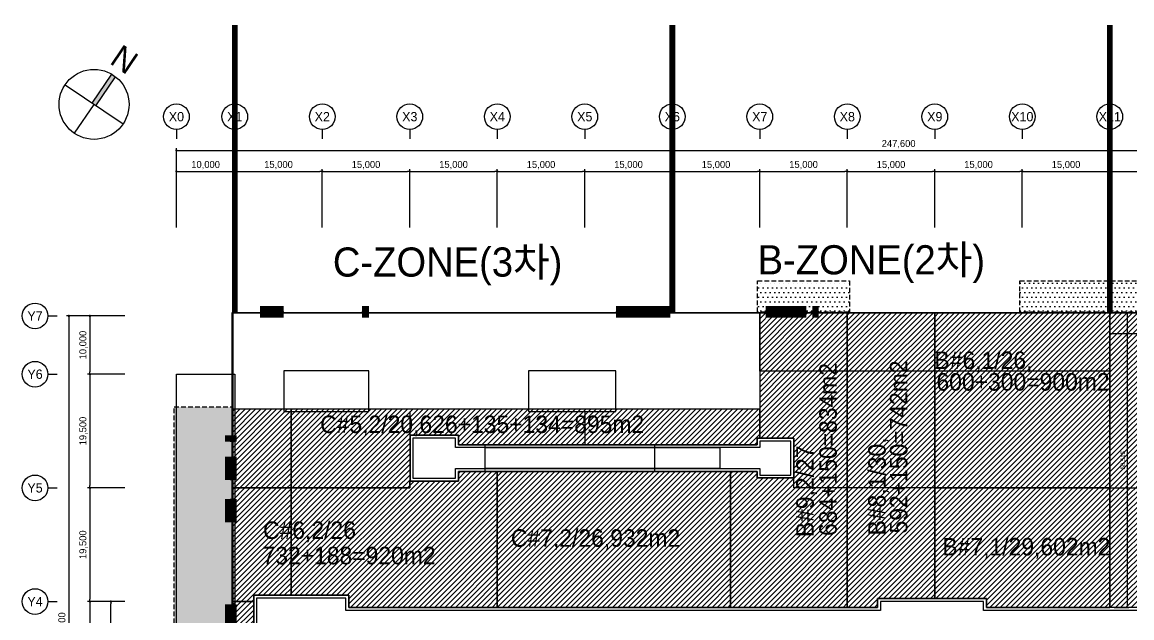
# Model space of a CAD drawing. Header units: millimetres. Extents: x -615932 to -299648, y 55686 to 275350.
# Drawn here: x -615932 to -425718, y 173167 to 275350 of the extents above; entities that cross this region are included whole.
import ezdxf
from ezdxf.enums import TextEntityAlignment as Align

# ---------------------------------------------------------------- set-up
doc = ezdxf.new("R2010")
doc.units = ezdxf.units.MM
doc.header["$LTSCALE"] = 400
doc.linetypes.add('DH-HID', pattern=[3, 2, -1])
doc.layers.get('DEFPOINTS').update_dxf_attribs({"color": 140})
for name, color, linetype in [('0-초평탄', 30, 'Continuous'), ('A-BUBBLE', 6, 'Continuous'), ('A-DIM', 7, 'Continuous'), ('A-TAG', 6, 'Continuous'), ('A-TEXT_1', 3, 'Continuous'), ('AA_LEAD', 7, 'Continuous'), ('AA_SYMB', 7, 'Continuous'), ('CANOPY', 9, 'DH-HID'), ('CURB', 7, 'Continuous'), ('우레탄방수', 7, 'Continuous')]:
    doc.layers.add(name, color=color, linetype=linetype)
doc.layers.add('AREA', color=152, linetype='Continuous', plot=False)
doc.styles.get("Standard").update_dxf_attribs({"font": ''})
doc.styles.add('돋움', font='Dotum.ttf')
doc.styles.add('현대하모니L', font='')
doc.styles.get('Standard').set_extended_font_data('현대하모니 L')
doc.styles.get('현대하모니L').set_extended_font_data('현대하모니 L')
doc.dimstyles.new('MAC_DIM', dxfattribs={"dimscale": 250, "dimtxt": 3, "dimasz": 1, "dimexe": 1, "dimexo": 3, "dimgap": 1, "dimtad": 1, "dimdec": 0, "dimzin": 0, "dimdsep": 46, "dimlunit": 6, "dimtxsty": '현대하모니L', "dimblk1": 'DOT', "dimblk2": 'DOT', "dimsah": 1, "dimcen": 0, "dimclrt": 3, "dimadec": 0, "dimazin": 0, "dimtfac": 0.666667, "dimtdec": 0, "dimtix": 1, "dimtmove": 2, "dimatfit": 3, "dimldrblk": 'DOT', "dimfxl": 1, "dimtolj": 1, "dimtzin": 0, "dimarcsym": 0})
pattern_1 = [(0, (-594491.3, 117060.4), (396.875, 793.75), [0, -793.75])]

# ---------------------------------------------------------------- blocks, each defined once
blk = doc.blocks.new('S.0.NORT')
at = {"layer": 'AA_SYMB'}
h = blk.add_hatch(color=256, dxfattribs=at)
h.dxf.hatch_style = 1
h.paths.add_polyline_path([(0.5, 7.48, 0.03337), (-0.5, 7.48), (-0.5, 0), (0.5, 0)])
for p, q in [((-0.5, 0), (-0.5, 7.48)), ((0.5, 0), (0.5, 7.48)), ((-7.5, 0), (7.5, 0)), ((0, -7.5), (0, 0))]:
    blk.add_line(p, q, dxfattribs=at)
blk.add_circle((0, 0), 7.5, dxfattribs=at)
at = {"layer": 'AA_SYMB', "style": '현대하모니L'}
blk.add_text('N', height=5, dxfattribs=at).set_placement((0, 11.63), align=Align.MIDDLE_CENTER)
blk = doc.blocks.new('DOT')
at = {"linetype": 'ByBlock'}
blk.add_line((-0.5, 0), (-1, 0), dxfattribs=at)
at = {"linetype": 'ByBlock', "const_width": 0.5}
blk.add_lwpolyline([(-0.25, 0, 1), (0.25, 0, 1)], format="xyb", close=True, dxfattribs=at)
blk = doc.blocks.new('*D267')
at = {"layer": 'A-DIM', "lineweight": -2, "transparency": 16777216}
for p, q in [((-598332, 224960), (-608332, 224960)), ((-607932, 224560), (-607932, 117860)), ((-598332, 117460), (-608332, 117460))]:
    blk.add_line(p, q, dxfattribs=at)
at = {"layer": 'DEFPOINTS', "color": 0, "transparency": 16777216}
for p in [(-597132, 224960), (-607932, 117460), (-597132, 117460)]:
    blk.add_point(p, dxfattribs=at)
at = {"layer": 'A-DIM', "lineweight": -2, "transparency": 16777216, "xscale": 400, "yscale": 400, "zscale": 400}
for p, rotation in [((-607932, 224960), 90), ((-607932, 117460), 270)]:
    blk.add_blockref('DOT', p, dxfattribs=dict(at, rotation=rotation))
at = {"layer": 'A-DIM', "color": 3, "transparency": 16777216, "insert": (-609022, 171210), "char_height": 1200, "attachment_point": 5, "rotation": 90, "style": '현대하모니L'}
blk.add_mtext('\\A1;107,500', dxfattribs=at)
blk = doc.blocks.new('_Dot')
at = {"color": 0, "linetype": 'ByBlock', "lineweight": -2}
blk.add_line((-0.5, 0), (-1, 0), dxfattribs=at)
at = {"color": 0, "linetype": 'ByBlock', "const_width": 0.5}
blk.add_lwpolyline([(-0.25, 0, 1), (0.25, 0, 1)], format="xyb", close=True, dxfattribs=at)
blk = doc.blocks.new('*D268')
at = {"layer": 'A-DIM', "lineweight": -2, "transparency": 16777216}
for p, q in [((-598332, 224960), (-604732, 224960)), ((-604332, 224560), (-604332, 215360)), ((-598332, 214960), (-604732, 214960))]:
    blk.add_line(p, q, dxfattribs=at)
at = {"layer": 'DEFPOINTS', "color": 0, "transparency": 16777216}
for p in [(-597132, 224960), (-604332, 214960), (-597132, 214960)]:
    blk.add_point(p, dxfattribs=at)
at = {"layer": 'A-DIM', "lineweight": -2, "transparency": 16777216, "xscale": 400, "yscale": 400, "zscale": 400}
for p, rotation in [((-604332, 224960), 90), ((-604332, 214960), 270)]:
    blk.add_blockref('DOT', p, dxfattribs=dict(at, rotation=rotation))
at = {"layer": 'A-DIM', "color": 3, "transparency": 16777216, "insert": (-605422, 219960), "char_height": 1200, "attachment_point": 5, "rotation": 90, "style": '현대하모니L'}
blk.add_mtext('\\A1;10,000', dxfattribs=at)
blk = doc.blocks.new('*U11')
at = {"layer": 'A-BUBBLE'}
blk.add_line((0, 4), (0, 0), dxfattribs=at)
blk.add_circle((0, 9.5), 5.5, dxfattribs=at)
at = {"layer": 'A-TEXT_1', "flags": 4}
blk.add_attdef('NO', text='', height=4, dxfattribs=at).set_placement((0, 9.5), align=Align.MIDDLE_CENTER)
blk = doc.blocks.new('*D269')
at = {"layer": 'A-DIM', "lineweight": -2, "transparency": 16777216}
for p, q in [((-598332, 214960), (-604732, 214960)), ((-604332, 214560), (-604332, 195860)), ((-598332, 195460), (-604732, 195460))]:
    blk.add_line(p, q, dxfattribs=at)
at = {"layer": 'DEFPOINTS', "color": 0, "transparency": 16777216}
for p in [(-597132, 214960), (-604332, 195460), (-597132, 195460)]:
    blk.add_point(p, dxfattribs=at)
at = {"layer": 'A-DIM', "lineweight": -2, "transparency": 16777216, "xscale": 400, "yscale": 400, "zscale": 400}
for p, rotation in [((-604332, 214960), 90), ((-604332, 195460), 270)]:
    blk.add_blockref('DOT', p, dxfattribs=dict(at, rotation=rotation))
at = {"layer": 'A-DIM', "color": 3, "transparency": 16777216, "insert": (-605422, 205210), "char_height": 1200, "attachment_point": 5, "rotation": 90, "style": '현대하모니L'}
blk.add_mtext('\\A1;19,500', dxfattribs=at)
blk = doc.blocks.new('*D270')
at = {"layer": 'A-DIM', "lineweight": -2, "transparency": 16777216}
for p, q in [((-598332, 195460), (-604732, 195460)), ((-604332, 195060), (-604332, 176360)), ((-598332, 175960), (-604732, 175960))]:
    blk.add_line(p, q, dxfattribs=at)
at = {"layer": 'DEFPOINTS', "color": 0, "transparency": 16777216}
for p in [(-597132, 195460), (-604332, 175960), (-597132, 175960)]:
    blk.add_point(p, dxfattribs=at)
at = {"layer": 'A-DIM', "lineweight": -2, "transparency": 16777216, "xscale": 400, "yscale": 400, "zscale": 400}
for p, rotation in [((-604332, 195460), 90), ((-604332, 175960), 270)]:
    blk.add_blockref('DOT', p, dxfattribs=dict(at, rotation=rotation))
at = {"layer": 'A-DIM', "color": 3, "transparency": 16777216, "insert": (-605422, 185710), "char_height": 1200, "attachment_point": 5, "rotation": 90, "style": '현대하모니L'}
blk.add_mtext('\\A1;19,500', dxfattribs=at)
blk = doc.blocks.new('*D271')
at = {"layer": 'A-DIM', "lineweight": -2, "transparency": 16777216}
for p, q in [((-598332, 175960), (-604732, 175960)), ((-604332, 175560), (-604332, 156860)), ((-598332, 156460), (-604732, 156460))]:
    blk.add_line(p, q, dxfattribs=at)
at = {"layer": 'DEFPOINTS', "color": 0, "transparency": 16777216}
for p in [(-597132, 175960), (-604332, 156460), (-597132, 156460)]:
    blk.add_point(p, dxfattribs=at)
at = {"layer": 'A-DIM', "lineweight": -2, "transparency": 16777216, "xscale": 400, "yscale": 400, "zscale": 400}
for p, rotation in [((-604332, 175960), 90), ((-604332, 156460), 270)]:
    blk.add_blockref('DOT', p, dxfattribs=dict(at, rotation=rotation))
at = {"layer": 'A-DIM', "color": 3, "transparency": 16777216, "insert": (-605422, 166210), "char_height": 1200, "attachment_point": 5, "rotation": 90, "style": '현대하모니L'}
blk.add_mtext('\\A1;19,500', dxfattribs=at)
blk = doc.blocks.new('*D274')
at = {"layer": 'A-DIM', "lineweight": -2, "transparency": 16777216}
for p, q in [((-589491, 240141), (-589491, 250141)), ((-589091, 249741), (-579891, 249741)), ((-579491, 240141), (-579491, 250141))]:
    blk.add_line(p, q, dxfattribs=at)
at = {"layer": 'DEFPOINTS', "color": 0, "transparency": 16777216}
for p in [(-579491, 249741), (-589491, 238941), (-579491, 238941)]:
    blk.add_point(p, dxfattribs=at)
at = {"layer": 'A-DIM', "lineweight": -2, "transparency": 16777216, "xscale": 400, "yscale": 400, "zscale": 400, "rotation": 180}
blk.add_blockref('DOT', (-589491, 249741), dxfattribs=at)
at = {"layer": 'A-DIM', "lineweight": -2, "transparency": 16777216, "xscale": 400, "yscale": 400, "zscale": 400}
blk.add_blockref('DOT', (-579491, 249741), dxfattribs=at)
at = {"layer": 'A-DIM', "color": 3, "transparency": 16777216, "insert": (-584491, 250831), "char_height": 1200, "attachment_point": 5, "style": '현대하모니L'}
blk.add_mtext('\\A1;10,000', dxfattribs=at)
blk = doc.blocks.new('*D275')
at = {"layer": 'A-DIM', "lineweight": -2, "transparency": 16777216}
for p, q in [((-579491, 240141), (-579491, 250141)), ((-579091, 249741), (-564891, 249741)), ((-564491, 240141), (-564491, 250141))]:
    blk.add_line(p, q, dxfattribs=at)
at = {"layer": 'DEFPOINTS', "color": 0, "transparency": 16777216}
for p in [(-564491, 249741), (-579491, 238941), (-564491, 238941)]:
    blk.add_point(p, dxfattribs=at)
at = {"layer": 'A-DIM', "lineweight": -2, "transparency": 16777216, "xscale": 400, "yscale": 400, "zscale": 400, "rotation": 180}
blk.add_blockref('DOT', (-579491, 249741), dxfattribs=at)
at = {"layer": 'A-DIM', "lineweight": -2, "transparency": 16777216, "xscale": 400, "yscale": 400, "zscale": 400}
blk.add_blockref('DOT', (-564491, 249741), dxfattribs=at)
at = {"layer": 'A-DIM', "color": 3, "transparency": 16777216, "insert": (-571991, 250831), "char_height": 1200, "attachment_point": 5, "style": '현대하모니L'}
blk.add_mtext('\\A1;15,000', dxfattribs=at)
blk = doc.blocks.new('*D276')
at = {"layer": 'A-DIM', "lineweight": -2, "transparency": 16777216}
for p, q in [((-564491, 240141), (-564491, 250141)), ((-564091, 249741), (-549891, 249741)), ((-549491, 240141), (-549491, 250141))]:
    blk.add_line(p, q, dxfattribs=at)
at = {"layer": 'DEFPOINTS', "color": 0, "transparency": 16777216}
for p in [(-549491, 249741), (-564491, 238941), (-549491, 238941)]:
    blk.add_point(p, dxfattribs=at)
at = {"layer": 'A-DIM', "lineweight": -2, "transparency": 16777216, "xscale": 400, "yscale": 400, "zscale": 400, "rotation": 180}
blk.add_blockref('DOT', (-564491, 249741), dxfattribs=at)
at = {"layer": 'A-DIM', "lineweight": -2, "transparency": 16777216, "xscale": 400, "yscale": 400, "zscale": 400}
blk.add_blockref('DOT', (-549491, 249741), dxfattribs=at)
at = {"layer": 'A-DIM', "color": 3, "transparency": 16777216, "insert": (-556991, 250831), "char_height": 1200, "attachment_point": 5, "style": '현대하모니L'}
blk.add_mtext('\\A1;15,000', dxfattribs=at)
blk = doc.blocks.new('*D277')
at = {"layer": 'A-DIM', "lineweight": -2, "transparency": 16777216}
for p, q in [((-549491, 240141), (-549491, 250141)), ((-549091, 249741), (-534891, 249741)), ((-534491, 240141), (-534491, 250141))]:
    blk.add_line(p, q, dxfattribs=at)
at = {"layer": 'DEFPOINTS', "color": 0, "transparency": 16777216}
for p in [(-534491, 249741), (-549491, 238941), (-534491, 238941)]:
    blk.add_point(p, dxfattribs=at)
at = {"layer": 'A-DIM', "lineweight": -2, "transparency": 16777216, "xscale": 400, "yscale": 400, "zscale": 400, "rotation": 180}
blk.add_blockref('DOT', (-549491, 249741), dxfattribs=at)
at = {"layer": 'A-DIM', "lineweight": -2, "transparency": 16777216, "xscale": 400, "yscale": 400, "zscale": 400}
blk.add_blockref('DOT', (-534491, 249741), dxfattribs=at)
at = {"layer": 'A-DIM', "color": 3, "transparency": 16777216, "insert": (-541991, 250831), "char_height": 1200, "attachment_point": 5, "style": '현대하모니L'}
blk.add_mtext('\\A1;15,000', dxfattribs=at)
blk = doc.blocks.new('*D278')
at = {"layer": 'A-DIM', "lineweight": -2, "transparency": 16777216}
for p, q in [((-534491, 240141), (-534491, 250141)), ((-534091, 249741), (-519891, 249741)), ((-519491, 240141), (-519491, 250141))]:
    blk.add_line(p, q, dxfattribs=at)
at = {"layer": 'DEFPOINTS', "color": 0, "transparency": 16777216}
for p in [(-519491, 249741), (-534491, 238941), (-519491, 238941)]:
    blk.add_point(p, dxfattribs=at)
at = {"layer": 'A-DIM', "lineweight": -2, "transparency": 16777216, "xscale": 400, "yscale": 400, "zscale": 400, "rotation": 180}
blk.add_blockref('DOT', (-534491, 249741), dxfattribs=at)
at = {"layer": 'A-DIM', "lineweight": -2, "transparency": 16777216, "xscale": 400, "yscale": 400, "zscale": 400}
blk.add_blockref('DOT', (-519491, 249741), dxfattribs=at)
at = {"layer": 'A-DIM', "color": 3, "transparency": 16777216, "insert": (-526991, 250831), "char_height": 1200, "attachment_point": 5, "style": '현대하모니L'}
blk.add_mtext('\\A1;15,000', dxfattribs=at)
blk = doc.blocks.new('*D279')
at = {"layer": 'A-DIM', "lineweight": -2, "transparency": 16777216}
for p, q in [((-519491, 240141), (-519491, 250141)), ((-519091, 249741), (-504891, 249741)), ((-504491, 240141), (-504491, 250141))]:
    blk.add_line(p, q, dxfattribs=at)
at = {"layer": 'DEFPOINTS', "color": 0, "transparency": 16777216}
for p in [(-504491, 249741), (-519491, 238941), (-504491, 238941)]:
    blk.add_point(p, dxfattribs=at)
at = {"layer": 'A-DIM', "lineweight": -2, "transparency": 16777216, "xscale": 400, "yscale": 400, "zscale": 400, "rotation": 180}
blk.add_blockref('DOT', (-519491, 249741), dxfattribs=at)
at = {"layer": 'A-DIM', "lineweight": -2, "transparency": 16777216, "xscale": 400, "yscale": 400, "zscale": 400}
blk.add_blockref('DOT', (-504491, 249741), dxfattribs=at)
at = {"layer": 'A-DIM', "color": 3, "transparency": 16777216, "insert": (-511991, 250831), "char_height": 1200, "attachment_point": 5, "style": '현대하모니L'}
blk.add_mtext('\\A1;15,000', dxfattribs=at)
blk = doc.blocks.new('*D280')
at = {"layer": 'A-DIM', "lineweight": -2, "transparency": 16777216}
for p, q in [((-504491, 240141), (-504491, 250141)), ((-504091, 249741), (-489891, 249741)), ((-489491, 240141), (-489491, 250141))]:
    blk.add_line(p, q, dxfattribs=at)
at = {"layer": 'DEFPOINTS', "color": 0, "transparency": 16777216}
for p in [(-489491, 249741), (-504491, 238941), (-489491, 238941)]:
    blk.add_point(p, dxfattribs=at)
at = {"layer": 'A-DIM', "lineweight": -2, "transparency": 16777216, "xscale": 400, "yscale": 400, "zscale": 400, "rotation": 180}
blk.add_blockref('DOT', (-504491, 249741), dxfattribs=at)
at = {"layer": 'A-DIM', "lineweight": -2, "transparency": 16777216, "xscale": 400, "yscale": 400, "zscale": 400}
blk.add_blockref('DOT', (-489491, 249741), dxfattribs=at)
at = {"layer": 'A-DIM', "color": 3, "transparency": 16777216, "insert": (-496991, 250831), "char_height": 1200, "attachment_point": 5, "style": '현대하모니L'}
blk.add_mtext('\\A1;15,000', dxfattribs=at)
blk = doc.blocks.new('*D281')
at = {"layer": 'A-DIM', "lineweight": -2, "transparency": 16777216}
for p, q in [((-489491, 240141), (-489491, 250141)), ((-489091, 249741), (-474891, 249741)), ((-474491, 240141), (-474491, 250141))]:
    blk.add_line(p, q, dxfattribs=at)
at = {"layer": 'DEFPOINTS', "color": 0, "transparency": 16777216}
for p in [(-474491, 249741), (-489491, 238941), (-474491, 238941)]:
    blk.add_point(p, dxfattribs=at)
at = {"layer": 'A-DIM', "lineweight": -2, "transparency": 16777216, "xscale": 400, "yscale": 400, "zscale": 400, "rotation": 180}
blk.add_blockref('DOT', (-489491, 249741), dxfattribs=at)
at = {"layer": 'A-DIM', "lineweight": -2, "transparency": 16777216, "xscale": 400, "yscale": 400, "zscale": 400}
blk.add_blockref('DOT', (-474491, 249741), dxfattribs=at)
at = {"layer": 'A-DIM', "color": 3, "transparency": 16777216, "insert": (-481991, 250831), "char_height": 1200, "attachment_point": 5, "style": '현대하모니L'}
blk.add_mtext('\\A1;15,000', dxfattribs=at)
blk = doc.blocks.new('*D282')
at = {"layer": 'A-DIM', "lineweight": -2, "transparency": 16777216}
for p, q in [((-474491, 240141), (-474491, 250141)), ((-474091, 249741), (-459891, 249741)), ((-459491, 240141), (-459491, 250141))]:
    blk.add_line(p, q, dxfattribs=at)
at = {"layer": 'DEFPOINTS', "color": 0, "transparency": 16777216}
for p in [(-459491, 249741), (-474491, 238941), (-459491, 238941)]:
    blk.add_point(p, dxfattribs=at)
at = {"layer": 'A-DIM', "lineweight": -2, "transparency": 16777216, "xscale": 400, "yscale": 400, "zscale": 400, "rotation": 180}
blk.add_blockref('DOT', (-474491, 249741), dxfattribs=at)
at = {"layer": 'A-DIM', "lineweight": -2, "transparency": 16777216, "xscale": 400, "yscale": 400, "zscale": 400}
blk.add_blockref('DOT', (-459491, 249741), dxfattribs=at)
at = {"layer": 'A-DIM', "color": 3, "transparency": 16777216, "insert": (-466991, 250831), "char_height": 1200, "attachment_point": 5, "style": '현대하모니L'}
blk.add_mtext('\\A1;15,000', dxfattribs=at)
blk = doc.blocks.new('*D283')
at = {"layer": 'A-DIM', "lineweight": -2, "transparency": 16777216}
for p, q in [((-459491, 240141), (-459491, 250141)), ((-459091, 249741), (-444891, 249741)), ((-444491, 240141), (-444491, 250141))]:
    blk.add_line(p, q, dxfattribs=at)
at = {"layer": 'DEFPOINTS', "color": 0, "transparency": 16777216}
for p in [(-444491, 249741), (-459491, 238941), (-444491, 238941)]:
    blk.add_point(p, dxfattribs=at)
at = {"layer": 'A-DIM', "lineweight": -2, "transparency": 16777216, "xscale": 400, "yscale": 400, "zscale": 400, "rotation": 180}
blk.add_blockref('DOT', (-459491, 249741), dxfattribs=at)
at = {"layer": 'A-DIM', "lineweight": -2, "transparency": 16777216, "xscale": 400, "yscale": 400, "zscale": 400}
blk.add_blockref('DOT', (-444491, 249741), dxfattribs=at)
at = {"layer": 'A-DIM', "color": 3, "transparency": 16777216, "insert": (-451991, 250831), "char_height": 1200, "attachment_point": 5, "style": '현대하모니L'}
blk.add_mtext('\\A1;15,000', dxfattribs=at)
blk = doc.blocks.new('*D259')
at = {"layer": 'A-DIM', "lineweight": -2, "transparency": 16777216}
for p, q in [((-444491, 240141), (-444491, 250141)), ((-444091, 249741), (-429891, 249741)), ((-429491, 240141), (-429491, 250141))]:
    blk.add_line(p, q, dxfattribs=at)
at = {"layer": 'DEFPOINTS', "color": 0, "transparency": 16777216}
for p in [(-429491, 249741), (-444491, 238941), (-429491, 238941)]:
    blk.add_point(p, dxfattribs=at)
at = {"layer": 'A-DIM', "lineweight": -2, "transparency": 16777216, "xscale": 400, "yscale": 400, "zscale": 400, "rotation": 180}
blk.add_blockref('DOT', (-444491, 249741), dxfattribs=at)
at = {"layer": 'A-DIM', "lineweight": -2, "transparency": 16777216, "xscale": 400, "yscale": 400, "zscale": 400}
blk.add_blockref('DOT', (-429491, 249741), dxfattribs=at)
at = {"layer": 'A-DIM', "color": 3, "transparency": 16777216, "insert": (-436991, 250831), "char_height": 1200, "attachment_point": 5, "style": '현대하모니L'}
blk.add_mtext('\\A1;15,000', dxfattribs=at)
blk = doc.blocks.new('*D260')
at = {"layer": 'A-DIM', "lineweight": -2, "transparency": 16777216}
for p, q in [((-429491, 240141), (-429491, 250141)), ((-429091, 249741), (-414891, 249741)), ((-414491, 240141), (-414491, 250141))]:
    blk.add_line(p, q, dxfattribs=at)
at = {"layer": 'DEFPOINTS', "color": 0, "transparency": 16777216}
for p in [(-414491, 249741), (-429491, 238941), (-414491, 238941)]:
    blk.add_point(p, dxfattribs=at)
at = {"layer": 'A-DIM', "lineweight": -2, "transparency": 16777216, "xscale": 400, "yscale": 400, "zscale": 400, "rotation": 180}
blk.add_blockref('DOT', (-429491, 249741), dxfattribs=at)
at = {"layer": 'A-DIM', "lineweight": -2, "transparency": 16777216, "xscale": 400, "yscale": 400, "zscale": 400}
blk.add_blockref('DOT', (-414491, 249741), dxfattribs=at)
at = {"layer": 'A-DIM', "color": 3, "transparency": 16777216, "insert": (-421991, 250831), "char_height": 1200, "attachment_point": 5, "style": '현대하모니L'}
blk.add_mtext('\\A1;15,000', dxfattribs=at)
blk = doc.blocks.new('*D266')
at = {"layer": 'A-DIM', "lineweight": -2, "transparency": 16777216}
for p, q in [((-589491, 240141), (-589491, 253741)), ((-589091, 253341), (-342291, 253341)), ((-341891, 240141), (-341891, 253741))]:
    blk.add_line(p, q, dxfattribs=at)
at = {"layer": 'DEFPOINTS', "color": 0, "transparency": 16777216}
for p in [(-341891, 253341), (-589491, 238941), (-341891, 238941)]:
    blk.add_point(p, dxfattribs=at)
at = {"layer": 'A-DIM', "lineweight": -2, "transparency": 16777216, "xscale": 400, "yscale": 400, "zscale": 400, "rotation": 180}
blk.add_blockref('DOT', (-589491, 253341), dxfattribs=at)
at = {"layer": 'A-DIM', "lineweight": -2, "transparency": 16777216, "xscale": 400, "yscale": 400, "zscale": 400}
blk.add_blockref('DOT', (-341891, 253341), dxfattribs=at)
at = {"layer": 'A-DIM', "color": 3, "transparency": 16777216, "insert": (-465691, 254431), "char_height": 1200, "attachment_point": 5, "style": '현대하모니L'}
blk.add_mtext('\\A1;247,600', dxfattribs=at)
blk = doc.blocks.new('*D293')
at = {"layer": 'A-DIM', "lineweight": -2, "transparency": 16777216}
for p, q in [((-598332, 175960), (-601132, 175960)), ((-600732, 163960), (-600732, 175560)), ((-598332, 163560), (-601132, 163560))]:
    blk.add_line(p, q, dxfattribs=at)
at = {"layer": 'DEFPOINTS', "color": 0, "transparency": 16777216}
for p in [(-600732, 175960), (-597132, 175960), (-597132, 163560)]:
    blk.add_point(p, dxfattribs=at)
at = {"layer": 'A-DIM', "lineweight": -2, "transparency": 16777216, "xscale": 400, "yscale": 400, "zscale": 400}
for p, rotation in [((-600732, 175960), 90), ((-600732, 163560), 270)]:
    blk.add_blockref('DOT', p, dxfattribs=dict(at, rotation=rotation))
at = {"layer": 'A-DIM', "color": 3, "transparency": 16777216, "insert": (-601822, 169760), "char_height": 1200, "attachment_point": 5, "rotation": 90, "style": '현대하모니L'}
blk.add_mtext('\\A1;12,400', dxfattribs=at)
blk = doc.blocks.new('*D296')
at = {"layer": 'AA_LEAD', "color": 0, "lineweight": -2, "transparency": 16777216}
for p, q in [((-429491, 224785), (-429491, 221709)), ((-414491, 224835), (-414491, 221709)), ((-429241, 221959), (-414741, 221959))]:
    blk.add_line(p, q, dxfattribs=at)
at = {"layer": 'DEFPOINTS', "color": 0, "transparency": 16777216}
for p in [(-429491, 225535), (-414491, 225585), (-414491, 221959)]:
    blk.add_point(p, dxfattribs=at)
at = {"layer": 'AA_LEAD', "color": 0, "lineweight": -2, "transparency": 16777216, "xscale": 250, "yscale": 250, "zscale": 250, "rotation": 180}
blk.add_blockref('DOT', (-429491, 221959), dxfattribs=at)
at = {"layer": 'AA_LEAD', "color": 0, "lineweight": -2, "transparency": 16777216, "xscale": 250, "yscale": 250, "zscale": 250}
blk.add_blockref('DOT', (-414491, 221959), dxfattribs=at)
at = {"layer": 'AA_LEAD', "color": 3, "transparency": 16777216, "insert": (-421991, 222641), "char_height": 750, "attachment_point": 5, "style": '현대하모니L'}
blk.add_mtext('\\A1;15,000', dxfattribs=at)
blk = doc.blocks.new('*D297')
at = {"layer": 'AA_LEAD', "color": 0, "lineweight": -2, "transparency": 16777216}
for p, q in [((-428741, 225460), (-426243, 225460)), ((-426493, 225210), (-426493, 175195)), ((-428741, 174945), (-426243, 174945))]:
    blk.add_line(p, q, dxfattribs=at)
at = {"layer": 'DEFPOINTS', "color": 0, "transparency": 16777216}
for p in [(-429491, 225460), (-429491, 174945), (-426493, 174945)]:
    blk.add_point(p, dxfattribs=at)
at = {"layer": 'AA_LEAD', "color": 0, "lineweight": -2, "transparency": 16777216, "xscale": 250, "yscale": 250, "zscale": 250}
for p, rotation in [((-426493, 225460), 90), ((-426493, 174945), 270)]:
    blk.add_blockref('DOT', p, dxfattribs=dict(at, rotation=rotation))
at = {"layer": 'AA_LEAD', "color": 3, "transparency": 16777216, "insert": (-427175, 200203), "char_height": 750, "attachment_point": 5, "rotation": 90, "style": '현대하모니L'}
blk.add_mtext('\\A1;50,515', dxfattribs=at)

msp = doc.modelspace()

# ---------------------------------------------------------------- hatches: boundary and pattern name
at = {"layer": 'AA_LEAD'}
h = msp.add_hatch(dxfattribs=at)
h.set_pattern_fill('ANSI31', color=2, scale=200)
h.paths.add_polyline_path([(-474491.261, 215460.406), (-489491.261, 215460.406), (-489491.261, 225460.406), (-474491.261, 225460.406)])
h = msp.add_hatch(dxfattribs=at)
h.set_pattern_fill('ANSI31', color=8, scale=200)
h.paths.add_polyline_path([(-459491.285, 215460.406), (-474491.261, 215460.406), (-474491.261, 225460.406), (-459491.285, 225460.406)])
h = msp.add_hatch(dxfattribs=at)
h.set_pattern_fill('ANSI31', color=6, scale=200)
h.paths.add_polyline_path([(-429491.261, 225460.406), (-429491.261, 215460.406), (-459491.285, 215460.406), (-459491.285, 225460.406)])
h = msp.add_hatch(dxfattribs=at)
h.set_pattern_fill('ANSI31', color=2, scale=200, style=0)
h.paths.add_polyline_path([(-429491.261, 225460.406), (-414491.261, 225460.406), (-414491.261, 174945.406), (-429491.261, 174945.406)])
h = msp.add_hatch(dxfattribs=at)
h.set_pattern_fill('ANSI31', color=2, scale=200)
h.paths.add_polyline_path([(-474491.261, 215460.406), (-489491.261, 215460.406), (-489491.261, 203960.406), (-483666.261, 203960.406), (-483666.261, 197160.406), (-489966.261, 197160.406), (-489966.261, 198260.406), (-494491.261, 198260.405), (-494491.261, 174945.406), (-474491.261, 174945.406)])
h = msp.add_hatch(dxfattribs=at)
h.set_pattern_fill('ANSI31', color=8, scale=200)
h.paths.add_polyline_path([(-459491.261, 215460.406), (-474491.261, 215460.406), (-474491.261, 174945.406), (-469291.261, 174945.406), (-469291.261, 176495.406), (-459491.261, 176495.384)])
h = msp.add_hatch(dxfattribs=at)
h.set_pattern_fill('ANSI31', color=6, scale=200)
h.paths.add_polyline_path([(-429491.261, 215460.406), (-459491.285, 215460.406), (-459491.285, 195460.406), (-429491.261, 195460.406)])
h = msp.add_hatch(dxfattribs=at)
h.set_pattern_fill('ANSI31', color=4, scale=200)
h.paths.add_polyline_path([(-569841.261, 208960.406), (-579841.261, 208960.406), (-579841.261, 195460.406), (-569841.261, 195460.406)])
h = msp.add_hatch(dxfattribs=at)
h.set_pattern_fill('ANSI31', color=4, scale=200)
h.paths.add_polyline_path([(-489491.261, 208960.406), (-569841.261, 208960.406), (-569841.261, 195460.406), (-549491.261, 195460.406), (-549491.261, 196610.406), (-549441.261, 196610.406), (-549441.261, 204510.406), (-541141.261, 204510.406), (-541141.261, 202860.406), (-489966.261, 202860.406), (-489966.261, 203960.406), (-489491.261, 203960.406)])
h = msp.add_hatch(dxfattribs=at)
h.set_pattern_fill('ANSI31', color=3, scale=200)
h.paths.add_polyline_path([(-534491.261, 198260.403), (-541141.262, 198260.403), (-541141.262, 196610.406), (-549491.261, 196610.406), (-549491.261, 195460.406), (-569841.261, 195460.406), (-569841.261, 177047.906), (-559941.261, 177045.406), (-559941.261, 174945.406), (-534491.261, 174945.406)])
h = msp.add_hatch(dxfattribs=at)
h.set_pattern_fill('ANSI31', color=1, scale=200)
h.paths.add_polyline_path([(-494491.261, 198260.405), (-534491.261, 198260.405), (-534491.261, 174945.406), (-494491.261, 174945.406)])
h = msp.add_hatch(dxfattribs=at)
h.set_pattern_fill('ANSI31', color=3, scale=200)
h.paths.add_polyline_path([(-569841.261, 195460.406), (-579841.261, 195460.406), (-579840.428, 175960.406), (-576241.261, 175960.406), (-576241.678, 177047.906), (-569841.261, 177047.906)])
h = msp.add_hatch(dxfattribs=at)
h.set_pattern_fill('ANSI31', scale=200)
h.paths.add_polyline_path([(-429491.261, 195460.406), (-459491.261, 195460.406), (-459491.261, 176495.406), (-450641.261, 176495.406), (-450641.261, 174945.406), (-429491.261, 174945.406)])
h = msp.add_hatch(dxfattribs=at)
h.set_pattern_fill('ANSI31', scale=200)
h.paths.add_polyline_path([(-574616.261, 163985.406), (-579841.261, 163985.406), (-579841.261, 157060.406), (-574616.261, 157060.406)], flags=16)
h.paths.add_polyline_path([(-569841.261, 167290.406), (-576241.261, 167290.133), (-576241.261, 175960.406), (-579841.261, 175960.406), (-579841.261, 116960.406), (-569841.261, 116960.406)])
at = {"layer": 'CANOPY'}
h = msp.add_hatch(dxfattribs=at)
h.set_pattern_fill('DOTS', color=256, scale=500)
h.set_pattern_definition(pattern_1)
h.paths.add_polyline_path([(-474091.261, 230960.406), (-474091.261, 225585.406), (-489891.261, 225585.406), (-489891.261, 230960.406)])
h = msp.add_hatch(dxfattribs=at)
h.set_pattern_fill('DOTS', color=256, scale=500)
h.set_pattern_definition(pattern_1)
h.paths.add_polyline_path([(-444891.261, 230960.406), (-399091.261, 230960.406), (-399091.261, 225585.406), (-444891.261, 225585.406)])
h = msp.add_hatch(dxfattribs=at)
h.set_pattern_fill('DOTS', color=256, scale=500)
h.set_pattern_definition(pattern_1)
h.paths.add_polyline_path([(-589891.261, 117060.406), (-589891.261, 209360.406), (-579966.261, 209360.406), (-579966.261, 117060.406)])

# ---------------------------------------------------------------- linework, layer by layer
at = {"layer": 'AA_LEAD', "const_width": 2000}
for points in [[(-575166.261, 225635.406), (-571091.261, 225635.406)], [(-557691.261, 225635.406), (-556491.261, 225635.406)], [(-514166.261, 225635.406), (-504816.261, 225635.406)], [(-481491.261, 225635.406), (-488491.261, 225635.406)], [(-479391.261, 225635.406), (-480491.261, 225635.406)], [(-580166.261, 203360.406), (-580166.261, 204460.406)], [(-580166.261, 196810.406), (-580166.261, 200810.406)], [(-580166.261, 189560.406), (-580166.261, 193560.406)], [(-580166.261, 171460.406), (-580166.261, 175460.406)]]:
    msp.add_lwpolyline(points, dxfattribs=at)
at = {"layer": 'AA_LEAD'}
for points in [[(-354141.261, 225460.406), (-579841.261, 225460.406), (-579841.261, 163985.406), (-579841.261, 163985.406), (-579841.261, 157060.406), (-579841.261, 157060.406), (-579841.261, 116960.406), (-384741.261, 116960.406), (-384741.261, 116960.406), (-377841.261, 116960.406), (-377841.261, 116960.406), (-354141.261, 116960.406)], [(-489491.261, 208960.406), (-579841.261, 208960.406), (-579841.261, 225460.406), (-489491.261, 225460.406)], [(-459491.261, 215460.406), (-489491.261, 215460.406), (-489491.261, 225460.406), (-459491.261, 225460.406)], [(-474491.261, 215460.406), (-489491.261, 215460.406), (-489491.261, 225460.406), (-474491.261, 225460.406)], [(-459491.285, 215460.406), (-474491.261, 215460.406), (-474491.261, 225460.406), (-459491.285, 225460.406)], [(-459491.285, 195460.406), (-429491.261, 195460.406), (-429491.261, 225460.406), (-459491.285, 225460.406)], [(-429491.261, 225460.406), (-429491.261, 215460.406), (-459491.285, 215460.406), (-459491.285, 225460.406)], [(-429491.261, 225460.406), (-414491.261, 225460.406), (-414491.261, 174945.406), (-429491.261, 174945.406)], [(-556516.261, 215510.406), (-571066.261, 215510.406), (-571066.261, 208535.406), (-556516.261, 208535.406)], [(-514191.261, 215535.406), (-529166.261, 215535.406), (-529166.261, 208535.406), (-514191.261, 208535.406)], [(-474491.261, 215460.406), (-489491.261, 215460.406), (-489491.261, 203960.406), (-483666.261, 203960.406), (-483666.261, 197160.406), (-489966.261, 197160.406), (-489966.261, 198260.406), (-494491.261, 198260.405), (-494491.261, 174945.406), (-474491.261, 174945.406)], [(-459491.261, 215460.406), (-474491.261, 215460.406), (-474491.261, 174945.406), (-469291.261, 174945.406), (-469291.261, 176495.406), (-459491.261, 176495.384)], [(-429491.261, 215460.406), (-459491.285, 215460.406), (-459491.285, 195460.406), (-429491.261, 195460.406)], [(-489491.261, 208960.406), (-579841.261, 208960.406), (-579841.261, 195460.406), (-549491.261, 195460.406), (-549491.261, 196610.406), (-549441.261, 196610.406), (-549441.261, 204510.406), (-541141.261, 204510.406), (-541141.261, 202860.406), (-489966.261, 202860.406), (-489966.261, 203960.406), (-489491.261, 203960.406)], [(-569841.261, 208960.406), (-579841.261, 208960.406), (-579841.261, 195460.406), (-569841.261, 195460.406)], [(-489491.261, 208960.406), (-569841.261, 208960.406), (-569841.261, 195460.406), (-549491.261, 195460.406), (-549491.261, 196610.406), (-549441.261, 196610.406), (-549441.261, 204510.406), (-541141.261, 204510.406), (-541141.261, 202860.406), (-489966.261, 202860.406), (-489966.261, 203960.406), (-489491.261, 203960.406)], [(-536541.261, 202860.406), (-507541.261, 202860.406), (-507541.261, 198260.405), (-536541.261, 198260.405)], [(-536541.261, 202360.398), (-496366.261, 202360.398), (-496366.261, 198760.406), (-536541.261, 198760.406)], [(-534491.261, 198260.403), (-541141.262, 198260.403), (-541141.262, 196610.406), (-549491.261, 196610.406), (-549491.261, 195460.406), (-579841.261, 195460.406), (-579841.261, 175960.406), (-576241.631, 175960.56), (-576241.464, 177047.906), (-559941.261, 177047.906), (-559941.261, 174945.406), (-534491.261, 174945.406)], [(-534491.261, 198260.403), (-541141.262, 198260.403), (-541141.262, 196610.406), (-549491.261, 196610.406), (-549491.261, 195460.406), (-569841.261, 195460.406), (-569841.261, 177047.906), (-559941.261, 177045.406), (-559941.261, 174945.406), (-534491.261, 174945.406)], [(-494491.261, 198260.405), (-534491.261, 198260.405), (-534491.261, 174945.406), (-494491.261, 174945.406)], [(-569841.261, 195460.406), (-579841.261, 195460.406), (-579840.428, 175960.406), (-576241.261, 175960.406), (-576241.678, 177047.906), (-569841.261, 177047.906)], [(-429491.261, 195460.406), (-459491.261, 195460.406), (-459491.261, 176495.406), (-450641.261, 176495.406), (-450641.261, 174945.406), (-429491.261, 174945.406)], [(-504491.261, 168545.406), (-559941.261, 168545.406), (-559941.261, 167290.406), (-576241.261, 167290.406), (-576241.631, 175960.406), (-579841.261, 175960.406), (-579841.261, 156460.406), (-561291.261, 156460.406), (-561291.261, 163210.406), (-553441.261, 163210.406), (-553441.261, 161560.406), (-515116.261, 161560.406), (-515116.261, 162660.406), (-508916.261, 162660.406), (-508916.261, 156460.406), (-504491.261, 156460.406)], [(-569841.261, 167290.406), (-576241.261, 167290.133), (-576241.261, 175960.406), (-579841.261, 175960.406), (-579841.261, 116960.406), (-569841.261, 116960.406)]]:
    msp.add_lwpolyline(points, close=True, dxfattribs=at)
for points in [[(-575166.261, 225635.406), (-571091.261, 225635.406)], [(-557691.261, 225635.406), (-556491.261, 225635.406)], [(-514166.261, 225635.406), (-504816.261, 225635.406)], [(-481491.261, 225635.406), (-488491.261, 225635.406)], [(-479391.261, 225635.406), (-480491.261, 225635.406)], [(-580166.261, 203360.406), (-580166.261, 204460.406)], [(-580166.261, 196810.406), (-580166.261, 200810.406)], [(-580166.261, 189560.406), (-580166.261, 193560.406)], [(-580166.261, 171460.406), (-580166.261, 175460.406)]]:
    msp.add_lwpolyline(points, dxfattribs=at)
at = {"layer": 'AA_LEAD', "color": 5}
msp.add_lwpolyline([(-580041.261, 195460.406), (-549491.261, 195460.406), (-549491.261, 196610.406)], dxfattribs=at)
at = {"layer": 'AA_LEAD', "color": 4, "linetype": 'ByBlock'}
msp.add_lwpolyline([(-429491.261, 195460.406), (-414491.261, 195460.406)], dxfattribs=at)
at = {"layer": 'AREA'}
for points in [[(-579916.261, 225535.406), (-354066.261, 225535.406), (-354066.261, 116885.406), (-579916.261, 116885.406)], [(-579841.261, 225460.406), (-354141.261, 225460.406), (-354141.261, 116960.406), (-579841.261, 116960.406)], [(-589491.261, 214960.406), (-579491.261, 214960.406), (-579491.261, 136960.406), (-589491.261, 136960.406)]]:
    msp.add_lwpolyline(points, close=True, dxfattribs=at)
at = {"layer": 'CANOPY'}
for points in [[(-489891.261, 230960.406), (-474091.261, 230960.406), (-474091.261, 225585.406), (-489891.261, 225585.406)], [(-444891.261, 230960.406), (-399091.261, 230960.406), (-399091.261, 225585.406), (-444891.261, 225585.406)], [(-579966.261, 117060.406), (-589891.261, 117060.406), (-589891.261, 209360.406), (-579966.261, 209360.406)]]:
    msp.add_lwpolyline(points, close=True, dxfattribs=at)
at = {"layer": 'CURB', "linetype": 'Continuous', "const_width": 1000}
for points in [[(-579491.261, 225510.406), (-579491.261, 274850.169)], [(-504491.261, 274850.169), (-504491.261, 225510.406)], [(-429491.261, 274850.169), (-429491.261, 225510.406)]]:
    msp.add_lwpolyline(points, dxfattribs=at)
at = {"layer": 'CURB', "color": 5, "linetype": 'Continuous'}
for points in [[(-459491.261, 225510.406), (-459491.261, 176495.384)], [(-429491.261, 225510.406), (-429491.261, 174945.406)], [(-549491.261, 208535.406), (-549491.261, 204510.406)], [(-534491.261, 198260.406), (-534491.261, 174945.406)], [(-429491.261, 195460.406), (-483666.261, 195460.406), (-483666.261, 195460.406), (-483666.261, 197160.406)], [(-576241.261, 175960.406), (-580041.261, 175960.406)]]:
    msp.add_lwpolyline(points, dxfattribs=at)
at = {"layer": 'CURB', "color": 4, "linetype": 'ByBlock'}
msp.add_lwpolyline([(-519491.261, 208535.406), (-519491.261, 202860.406)], dxfattribs=at)
at = {"layer": 'CURB', "color": 5}
msp.add_lwpolyline([(-489491.261, 208535.406), (-489491.261, 203960.406)], dxfattribs=at)
at = {"layer": '우레탄방수'}
for points in [[(-483666.261, 203960.406), (-489966.261, 203960.406), (-489966.261, 202860.406), (-541141.261, 202860.406), (-541141.261, 204510.406), (-549441.261, 204510.406), (-549441.261, 196610.406), (-541141.262, 196610.406), (-541141.262, 198260.403), (-489966.261, 198260.406), (-489966.261, 197160.406), (-483666.261, 197160.406)], [(-484166.261, 203460.406), (-489466.261, 203460.406), (-489466.261, 202360.406), (-541641.254, 202360.406), (-541641.254, 204010.346), (-548941.261, 204010.406), (-548941.261, 197110.406), (-541641.261, 197110.399), (-541641.254, 198760.406), (-489466.261, 198760.406), (-489466.261, 197660.406), (-484166.261, 197660.406)], [(-364241.261, 177045.406), (-383741.261, 177045.406), (-383741.261, 174945.406), (-450641.261, 174945.406), (-450641.261, 176495.406), (-469291.261, 176495.406), (-469291.261, 174945.406), (-559941.261, 174945.406), (-559941.261, 177045.406), (-576241.678, 177047.906), (-576241.261, 167290.406), (-559941.261, 167290.406), (-559941.261, 168545.406), (-470116.261, 168545.406), (-469291.261, 168545.406), (-469291.261, 166995.406), (-450641.261, 166995.384), (-450641.261, 168545.406), (-383741.261, 168545.406), (-383741.261, 167290.406), (-364241.261, 167290.406)], [(-364741.261, 176545.406), (-383241.261, 176545.406), (-383241.261, 174445.406), (-451141.261, 174445.406), (-451141.261, 175995.406), (-468791.261, 175995.406), (-468791.247, 174445.406), (-560441.261, 174445.406), (-560441.261, 176545.406), (-575741.261, 176545.406), (-575741.261, 167790.406), (-560441.261, 167789.436), (-560441.243, 169045.406), (-468791.261, 169045.406), (-468791.261, 167495.406), (-451141.261, 167495.406), (-451141.261, 169045.406), (-383241.261, 169045.406), (-383241.261, 167790.406), (-364741.261, 167790.406)]]:
    msp.add_lwpolyline(points, close=True, dxfattribs=at)

# ---------------------------------------------------------------- block references
at = {"layer": 'A-TAG'}
ref = msp.add_blockref('*U11', (-589491.261, 255341.161), dxfattribs=dict(at, xscale=400, yscale=400, zscale=400))
ref.add_attrib('NO', 'X0', dxfattribs={"layer": 'A-TEXT_1', "height": 1600, "style": '현대하모니L'}).set_placement((-589491.261, 259141.161), align=Align.MIDDLE_CENTER)
ref = msp.add_blockref('*U11', (-579491.261, 255341.161), dxfattribs=dict(at, xscale=400, yscale=400, zscale=400))
ref.add_attrib('NO', 'X1', dxfattribs={"layer": 'A-TEXT_1', "height": 1600, "style": '현대하모니L'}).set_placement((-579491.261, 259141.161), align=Align.MIDDLE_CENTER)
ref = msp.add_blockref('*U11', (-564491.261, 255341.161), dxfattribs=dict(at, xscale=400, yscale=400, zscale=400))
ref.add_attrib('NO', 'X2', dxfattribs={"layer": 'A-TEXT_1', "height": 1600, "style": '현대하모니L'}).set_placement((-564491.261, 259141.161), align=Align.MIDDLE_CENTER)
ref = msp.add_blockref('*U11', (-549491.261, 255341.161), dxfattribs=dict(at, xscale=400, yscale=400, zscale=400))
ref.add_attrib('NO', 'X3', dxfattribs={"layer": 'A-TEXT_1', "height": 1600, "style": '현대하모니L'}).set_placement((-549491.261, 259141.161), align=Align.MIDDLE_CENTER)
ref = msp.add_blockref('*U11', (-534491.261, 255341.161), dxfattribs=dict(at, xscale=400, yscale=400, zscale=400))
ref.add_attrib('NO', 'X4', dxfattribs={"layer": 'A-TEXT_1', "height": 1600, "style": '현대하모니L'}).set_placement((-534491.261, 259141.161), align=Align.MIDDLE_CENTER)
ref = msp.add_blockref('*U11', (-519491.261, 255341.161), dxfattribs=dict(at, xscale=400, yscale=400, zscale=400))
ref.add_attrib('NO', 'X5', dxfattribs={"layer": 'A-TEXT_1', "height": 1600, "style": '현대하모니L'}).set_placement((-519491.261, 259141.161), align=Align.MIDDLE_CENTER)
ref = msp.add_blockref('*U11', (-504491.261, 255341.161), dxfattribs=dict(at, xscale=400, yscale=400, zscale=400))
ref.add_attrib('NO', 'X6', dxfattribs={"layer": 'A-TEXT_1', "height": 1600, "style": '현대하모니L'}).set_placement((-504491.261, 259141.161), align=Align.MIDDLE_CENTER)
ref = msp.add_blockref('*U11', (-489491.261, 255341.161), dxfattribs=dict(at, xscale=400, yscale=400, zscale=400))
ref.add_attrib('NO', 'X7', dxfattribs={"layer": 'A-TEXT_1', "height": 1600, "style": '현대하모니L'}).set_placement((-489491.261, 259141.161), align=Align.MIDDLE_CENTER)
ref = msp.add_blockref('*U11', (-474491.261, 255341.161), dxfattribs=dict(at, xscale=400, yscale=400, zscale=400))
ref.add_attrib('NO', 'X8', dxfattribs={"layer": 'A-TEXT_1', "height": 1600, "style": '현대하모니L'}).set_placement((-474491.261, 259141.161), align=Align.MIDDLE_CENTER)
ref = msp.add_blockref('*U11', (-459491.261, 255341.161), dxfattribs=dict(at, xscale=400, yscale=400, zscale=400))
ref.add_attrib('NO', 'X9', dxfattribs={"layer": 'A-TEXT_1', "height": 1600, "style": '현대하모니L'}).set_placement((-459491.261, 259141.161), align=Align.MIDDLE_CENTER)
ref = msp.add_blockref('*U11', (-444491.261, 255341.161), dxfattribs=dict(at, xscale=400, yscale=400, zscale=400))
ref.add_attrib('NO', 'X10', dxfattribs={"layer": 'A-TEXT_1', "height": 1600, "style": '현대하모니L'}).set_placement((-444491.261, 259141.161), align=Align.MIDDLE_CENTER)
ref = msp.add_blockref('*U11', (-429491.261, 255341.161), dxfattribs=dict(at, xscale=400, yscale=400, zscale=400))
ref.add_attrib('NO', 'X11', dxfattribs={"layer": 'A-TEXT_1', "height": 1600, "style": '현대하모니L'}).set_placement((-429491.261, 259141.161), align=Align.MIDDLE_CENTER)
ref = msp.add_blockref('*U11', (-609932.13, 224960.406), dxfattribs=dict(at, xscale=400, yscale=400, zscale=400, rotation=90))
ref.add_attrib('NO', 'Y7', dxfattribs={"layer": 'A-TEXT_1', "height": 1600, "style": '현대하모니L'}).set_placement((-613732.13, 224960.406), align=Align.MIDDLE_CENTER)
ref = msp.add_blockref('*U11', (-609932.13, 214960.406), dxfattribs=dict(at, xscale=400, yscale=400, zscale=400, rotation=90))
ref.add_attrib('NO', 'Y6', dxfattribs={"layer": 'A-TEXT_1', "height": 1600, "style": '현대하모니L'}).set_placement((-613732.13, 214960.406), align=Align.MIDDLE_CENTER)
ref = msp.add_blockref('*U11', (-609932.13, 195460.406), dxfattribs=dict(at, xscale=400, yscale=400, zscale=400, rotation=90))
ref.add_attrib('NO', 'Y5', dxfattribs={"layer": 'A-TEXT_1', "height": 1600, "style": '현대하모니L'}).set_placement((-613732.13, 195460.406), align=Align.MIDDLE_CENTER)
ref = msp.add_blockref('*U11', (-609932.13, 175960.406), dxfattribs=dict(at, xscale=400, yscale=400, zscale=400, rotation=90))
ref.add_attrib('NO', 'Y4', dxfattribs={"layer": 'A-TEXT_1', "height": 1600, "style": '현대하모니L'}).set_placement((-613732.13, 175960.406), align=Align.MIDDLE_CENTER)
at = {"layer": 'AA_SYMB', "xscale": 800.0000000000005, "yscale": 800.0000000000005, "zscale": 800.0000000000005, "rotation": 325.9000000000006}
msp.add_blockref('S.0.NORT', (-603617.707, 261250.679), dxfattribs=at)

# ---------------------------------------------------------------- texts
at = {"layer": '0-초평탄', "color": 0, "ltscale": 0.1, "style": '돋움'}
for s, height, p in [('C-ZONE(3차)', 5000, (-562679.528, 231701.26, -145.684)), ('B-ZONE(2차)', 5000, (-489855.992, 232085.954, -145.684)), ('B#6,1/26,', 3000, (-459546.359, 215851.947, -145.684)), ('600+300=900m2', 3000, (-459204.285, 212138.699, -145.684)), ('C#5,2/20,626+135+134=895m2', 3000, (-564846.355, 204868.796, -145.684)), ('C#6,2/26', 3000, (-574646.64, 186702.507, -145.684)), ('C#7,2/26,932m2', 3000, (-532150.327, 185357.859, -145.684)), ('B#7,1/29,602m2', 3000, (-458189.061, 183866.505, -145.684)), ('732+188=920m2', 3000, (-574736.536, 182347.135, -145.684))]:
    msp.add_text(s, height=height, dxfattribs=at).set_placement(p)
for s, p in [('592+150=742m2', (-464192.013, 187642.031, -119.967)), ('684+150=834m2', (-476291.023, 187204.382, -119.967)), ('B#8,1/30,', (-467905.261, 187299.956, -119.967)), ('B#9,2/27', (-480244.271, 187009.854, -145.684))]:
    msp.add_text(s, height=3000, rotation=90, dxfattribs=at).set_placement(p)

# ---------------------------------------------------------------- dimensions: what is measured, and where the dimension line sits
at = {"layer": 'A-DIM'}
for base, p1, p2, picture, middle in [((-341891.261, 253341.161), (-589491.261, 238941.161), (-341891.261, 238941.161), '*D266', (-465691.261, 254431.44)), ((-579491.261, 249741.161), (-589491.261, 238941.161), (-579491.261, 238941.161), '*D274', (-584491.261, 250831.44)), ((-564491.261, 249741.161), (-579491.261, 238941.161), (-564491.261, 238941.161), '*D275', (-571991.261, 250831.44)), ((-549491.261, 249741.161), (-564491.261, 238941.161), (-549491.261, 238941.161), '*D276', (-556991.261, 250831.44)), ((-534491.261, 249741.161), (-549491.261, 238941.161), (-534491.261, 238941.161), '*D277', (-541991.261, 250831.44)), ((-519491.261, 249741.161), (-534491.261, 238941.161), (-519491.261, 238941.161), '*D278', (-526991.261, 250831.44)), ((-504491.261, 249741.161), (-519491.261, 238941.161), (-504491.261, 238941.161), '*D279', (-511991.261, 250831.44)), ((-489491.261, 249741.161), (-504491.261, 238941.161), (-489491.261, 238941.161), '*D280', (-496991.261, 250831.44)), ((-474491.261, 249741.161), (-489491.261, 238941.161), (-474491.261, 238941.161), '*D281', (-481991.261, 250831.44)), ((-459491.261, 249741.161), (-474491.261, 238941.161), (-459491.261, 238941.161), '*D282', (-466991.261, 250831.44)), ((-444491.261, 249741.161), (-459491.261, 238941.161), (-444491.261, 238941.161), '*D283', (-451991.261, 250831.44)), ((-429491.261, 249741.161), (-444491.261, 238941.161), (-429491.261, 238941.161), '*D259', (-436991.261, 250831.44)), ((-414491.261, 249741.161), (-429491.261, 238941.161), (-414491.261, 238941.161), '*D260', (-421991.261, 250831.44))]:
    dim = msp.add_linear_dim(base=base, p1=p1, p2=p2, dimstyle='MAC_DIM', override={"dimscale": 400, "dimblk1": 'DOT', "dimblk2": 'DOT', "dimclrd": 256, "dimclre": 256}, dxfattribs=at)
    dim.commit()
    dim.dimension.update_dxf_attribs({"geometry": picture, "text_midpoint": middle})
for base, p1, p2, picture, middle in [((-607932.13, 117460.406), (-597132.13, 224960.406), (-597132.13, 117460.406), '*D267', (-609022.41, 171210.406)), ((-604332.13, 214960.406), (-597132.13, 224960.406), (-597132.13, 214960.406), '*D268', (-605422.41, 219960.406)), ((-604332.13, 195460.406), (-597132.13, 214960.406), (-597132.13, 195460.406), '*D269', (-605422.41, 205210.406)), ((-604332.13, 175960.406), (-597132.13, 195460.406), (-597132.13, 175960.406), '*D270', (-605422.41, 185710.406)), ((-604332.13, 156460.406), (-597132.13, 175960.406), (-597132.13, 156460.406), '*D271', (-605422.41, 166210.406)), ((-600732.13, 175960.406), (-597132.13, 163560.406), (-597132.13, 175960.406), '*D293', (-601822.41, 169760.406))]:
    dim = msp.add_linear_dim(base=base, p1=p1, p2=p2, angle=90, dimstyle='MAC_DIM', override={"dimscale": 400, "dimblk1": 'DOT', "dimblk2": 'DOT', "dimclrd": 256, "dimclre": 256}, dxfattribs=at)
    dim.commit()
    dim.dimension.update_dxf_attribs({"geometry": picture, "text_midpoint": middle})
at = {"layer": 'AA_LEAD'}
dim = msp.add_linear_dim(base=(-414491.261, 221959.203), p1=(-429491.261, 225535.406), p2=(-414491.261, 225585.406), dimstyle='MAC_DIM', dxfattribs=at)
dim.commit()
dim.dimension.update_dxf_attribs({"geometry": '*D296', "text_midpoint": (-421991.261, 222640.628)})
dim = msp.add_linear_dim(base=(-426493.291, 174945.406), p1=(-429491.261, 225460.406), p2=(-429491.261, 174945.406), angle=90, dimstyle='MAC_DIM', dxfattribs=at)
dim.commit()
dim.dimension.update_dxf_attribs({"geometry": '*D297', "text_midpoint": (-427174.716, 200202.906)})

doc.saveas('drawing.dxf')
